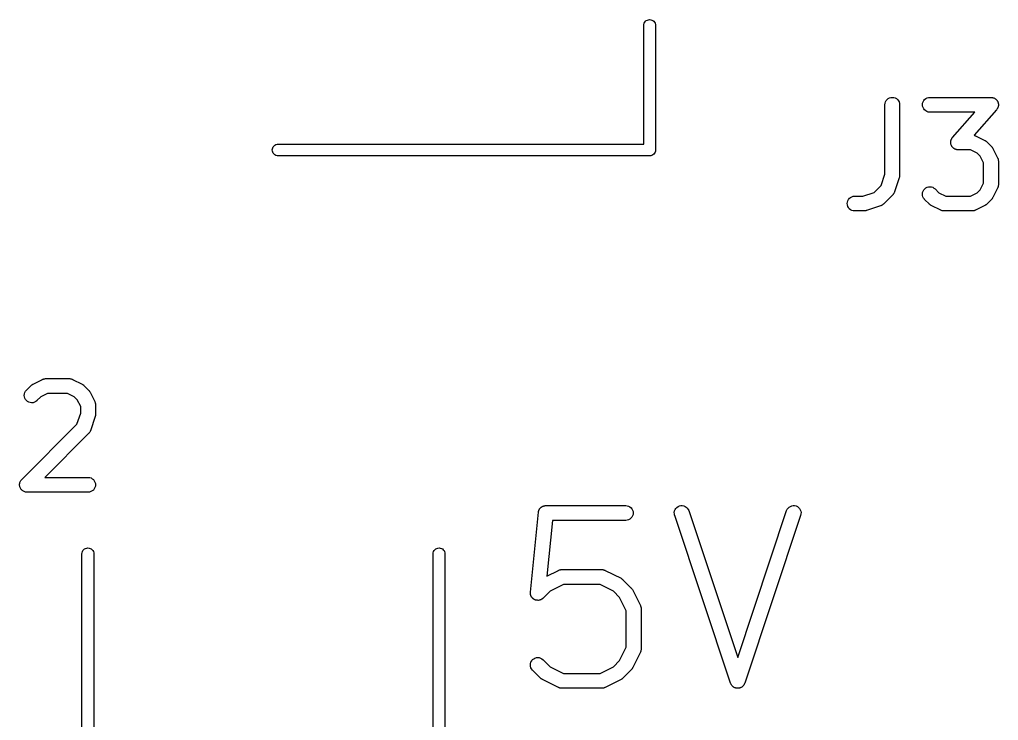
# Model space of a CAD drawing. Extents: x -1.2 to 49.3, y 2.3 to 45.6.
# Drawn here: x 14.93 to 24.84, y 31.31 to 38.41 of the extents above; entities that cross this region are included whole.
import ezdxf

# ---------------------------------------------------------------- set-up
doc = ezdxf.new("R2010")
doc.units = 0
doc.layers.add('BLACK', color=7, linetype='CONTINUOUS')

msp = doc.modelspace()

# ---------------------------------------------------------------- linework, layer by layer
at = {"layer": 'BLACK', "linetype": 'CONTINUOUS'}
for p, q in [((21.25, 38.3529), (21.2509, 38.3618)), ((21.2509, 38.3618), (21.2543, 38.3731)), ((21.2543, 38.3731), (21.2599, 38.3835)), ((21.2599, 38.3835), (21.2674, 38.3926)), ((21.2674, 38.3926), (21.2765, 38.4001)), ((21.2765, 38.4001), (21.2869, 38.4057)), ((21.2869, 38.4057), (21.2982, 38.4091)), ((21.2982, 38.4091), (21.31, 38.4103)), ((21.31, 38.4103), (21.3218, 38.4091)), ((21.3218, 38.4091), (21.3331, 38.4057)), ((21.3331, 38.4057), (21.3435, 38.4001)), ((21.3435, 38.4001), (21.3526, 38.3926)), ((21.3526, 38.3926), (21.3601, 38.3835)), ((21.3601, 38.3835), (21.3657, 38.3731)), ((21.3657, 38.3731), (21.3691, 38.3618)), ((21.3691, 38.3618), (21.37, 38.3529)), ((21.25, 37.15), (21.25, 38.3529)), ((21.37, 38.3529), (21.37, 37.0929)), ((23.6917, 37.5487), (23.6933, 37.5632)), ((23.6933, 37.5632), (23.6977, 37.5772)), ((23.6977, 37.5772), (23.7048, 37.59)), ((23.7048, 37.59), (23.7142, 37.6012)), ((23.7142, 37.6012), (23.7256, 37.6104)), ((23.7256, 37.6104), (23.7386, 37.6172)), ((23.7386, 37.6172), (23.7526, 37.6213)), ((23.7526, 37.6213), (23.7672, 37.6226)), ((23.7672, 37.6226), (23.7817, 37.6211)), ((23.7817, 37.6211), (23.7957, 37.6168)), ((23.7957, 37.6168), (23.8086, 37.6098)), ((23.8086, 37.6098), (23.8199, 37.6005)), ((23.8199, 37.6005), (23.8291, 37.5891)), ((23.8291, 37.5891), (23.836, 37.5762)), ((23.836, 37.5762), (23.8402, 37.5622)), ((24.0742, 37.5627), (24.0785, 37.5767)), ((24.0785, 37.5767), (24.0854, 37.5896)), ((24.0854, 37.5896), (24.0948, 37.6008)), ((24.0948, 37.6008), (24.1061, 37.6101)), ((24.1061, 37.6101), (24.119, 37.617)), ((24.119, 37.617), (24.1331, 37.6212)), ((24.1331, 37.6212), (24.1476, 37.6226)), ((24.1476, 37.6226), (24.7667, 37.6226)), ((24.7667, 37.6226), (24.7677, 37.6226)), ((24.7677, 37.6226), (24.7724, 37.6221)), ((24.7724, 37.6221), (24.7771, 37.6219)), ((24.7771, 37.6219), (24.7796, 37.6213)), ((24.7796, 37.6213), (24.7823, 37.621)), ((24.7823, 37.621), (24.7867, 37.6196)), ((24.7867, 37.6196), (24.7913, 37.6185)), ((24.7913, 37.6185), (24.7937, 37.6174)), ((24.7937, 37.6174), (24.7962, 37.6166)), ((24.7962, 37.6166), (24.8003, 37.6143)), ((24.8003, 37.6143), (24.8046, 37.6123)), ((24.8046, 37.6123), (24.8067, 37.6108)), ((24.8067, 37.6108), (24.809, 37.6095)), ((24.809, 37.6095), (24.8126, 37.6065)), ((24.8126, 37.6065), (24.8164, 37.6037)), ((24.8164, 37.6037), (24.8182, 37.6018)), ((24.8182, 37.6018), (24.8203, 37.6001)), ((24.8203, 37.6001), (24.8232, 37.5964)), ((24.8232, 37.5964), (24.8264, 37.593)), ((24.8264, 37.593), (24.8278, 37.5907)), ((24.8278, 37.5907), (24.8294, 37.5887)), ((24.8294, 37.5887), (24.8316, 37.5845)), ((24.8316, 37.5845), (24.8341, 37.5805)), ((24.8341, 37.5805), (24.835, 37.578)), ((24.835, 37.578), (24.8362, 37.5757)), ((24.8362, 37.5757), (24.8375, 37.5712)), ((24.8375, 37.5712), (24.8392, 37.5668)), ((24.8392, 37.5668), (24.8396, 37.5642)), ((24.8396, 37.5642), (24.8403, 37.5617)), ((23.6917, 37.5476), (23.6917, 37.5487)), ((23.6917, 36.8455), (23.6917, 37.5476)), ((23.8402, 37.5622), (23.8417, 37.5476)), ((23.8417, 37.5476), (23.8417, 36.8333)), ((24.0726, 37.5481), (24.0742, 37.5627)), ((24.0739, 37.5336), (24.0726, 37.5481)), ((24.0781, 37.5195), (24.0739, 37.5336)), ((24.0849, 37.5066), (24.0781, 37.5195)), ((24.094, 37.4951), (24.0849, 37.5066)), ((24.1052, 37.4857), (24.094, 37.4951)), ((24.1181, 37.4787), (24.1052, 37.4857)), ((24.132, 37.4743), (24.1181, 37.4787)), ((24.1466, 37.4726), (24.132, 37.4743)), ((24.1476, 37.4726), (24.1466, 37.4726)), ((24.6014, 37.4726), (24.1476, 37.4726)), ((24.3769, 37.2161), (24.6014, 37.4726)), ((24.8231, 37.4982), (24.5962, 37.2389)), ((24.8259, 37.5021), (24.8231, 37.4982)), ((24.8288, 37.5057), (24.8259, 37.5021)), ((24.8301, 37.508), (24.8288, 37.5057)), ((24.8316, 37.5101), (24.8301, 37.508)), ((24.8336, 37.5144), (24.8316, 37.5101)), ((24.8358, 37.5186), (24.8336, 37.5144)), ((24.8366, 37.5211), (24.8358, 37.5186)), ((24.8377, 37.5235), (24.8366, 37.5211)), ((24.8387, 37.5281), (24.8377, 37.5235)), ((24.8401, 37.5325), (24.8387, 37.5281)), ((24.8404, 37.5352), (24.8401, 37.5325)), ((24.8403, 37.5617), (24.8408, 37.557)), ((24.841, 37.5377), (24.8404, 37.5352)), ((24.8408, 37.557), (24.8415, 37.5523)), ((24.8412, 37.5424), (24.841, 37.5377)), ((24.8417, 37.5471), (24.8412, 37.5424)), ((24.8415, 37.5523), (24.8414, 37.5497)), ((24.8414, 37.5497), (24.8417, 37.5471)), ((24.3583, 37.1672), (24.3588, 37.1719)), ((24.3586, 37.1646), (24.3583, 37.1672)), ((24.3588, 37.1719), (24.359, 37.1766)), ((24.359, 37.1766), (24.3596, 37.1791)), ((24.3596, 37.1791), (24.3599, 37.1817)), ((24.3599, 37.1817), (24.3613, 37.1862)), ((24.3613, 37.1862), (24.3623, 37.1908)), ((24.3623, 37.1908), (24.3634, 37.1932)), ((24.3634, 37.1932), (24.3642, 37.1957)), ((24.3642, 37.1957), (24.3664, 37.1999)), ((24.3664, 37.1999), (24.3684, 37.2042)), ((24.3684, 37.2042), (24.3699, 37.2063)), ((24.3699, 37.2063), (24.3712, 37.2086)), ((24.3712, 37.2086), (24.3742, 37.2122)), ((24.3742, 37.2122), (24.3769, 37.2161)), ((24.5962, 37.2389), (24.6009, 37.2371)), ((24.6009, 37.2371), (24.6057, 37.2356)), ((24.6057, 37.2356), (24.6077, 37.2345)), ((24.6077, 37.2345), (24.6097, 37.2337)), ((24.6097, 37.2337), (24.705, 37.1861)), ((24.705, 37.1861), (24.7059, 37.1857)), ((24.7059, 37.1857), (24.7094, 37.1834)), ((24.7094, 37.1834), (24.7131, 37.1814)), ((24.7131, 37.1814), (24.7156, 37.1794)), ((24.7156, 37.1794), (24.7182, 37.1777)), ((24.7182, 37.1777), (24.7212, 37.1748)), ((24.7212, 37.1748), (24.7245, 37.1721)), ((24.7245, 37.1721), (24.7721, 37.1245)), ((17.4897, 37.09), (17.4909, 37.1018)), ((17.4909, 37.0782), (17.4897, 37.09)), ((17.4909, 37.1018), (17.4943, 37.1131)), ((17.4943, 37.0669), (17.4909, 37.0782)), ((17.4943, 37.1131), (17.4999, 37.1235)), ((17.4999, 37.1235), (17.5074, 37.1326)), ((17.5074, 37.1326), (17.5165, 37.1401)), ((17.5165, 37.1401), (17.5269, 37.1457)), ((17.5269, 37.1457), (17.5382, 37.1491)), ((17.5382, 37.1491), (17.5471, 37.15)), ((17.5471, 37.15), (21.25, 37.15)), ((21.3691, 37.0782), (21.3657, 37.0669)), ((21.3703, 37.09), (21.3691, 37.0782)), ((21.37, 37.0929), (21.3703, 37.09)), ((24.3585, 37.1619), (24.3586, 37.1646)), ((24.3592, 37.1573), (24.3585, 37.1619)), ((24.3597, 37.1526), (24.3592, 37.1573)), ((24.3604, 37.1501), (24.3597, 37.1526)), ((24.3608, 37.1475), (24.3604, 37.1501)), ((24.3625, 37.1431), (24.3608, 37.1475)), ((24.3638, 37.1386), (24.3625, 37.1431)), ((24.365, 37.1362), (24.3638, 37.1386)), ((24.3659, 37.1338), (24.365, 37.1362)), ((24.3684, 37.1298), (24.3659, 37.1338)), ((24.3706, 37.1256), (24.3684, 37.1298)), ((24.3722, 37.1236), (24.3706, 37.1256)), ((24.3736, 37.1213), (24.3722, 37.1236)), ((24.3768, 37.1179), (24.3736, 37.1213)), ((24.3797, 37.1142), (24.3768, 37.1179)), ((24.3818, 37.1125), (24.3797, 37.1142)), ((24.3836, 37.1106), (24.3818, 37.1125)), ((24.3874, 37.1078), (24.3836, 37.1106)), ((24.391, 37.1048), (24.3874, 37.1078)), ((24.3933, 37.1035), (24.391, 37.1048)), ((24.3954, 37.102), (24.3933, 37.1035)), ((24.3997, 37.1), (24.3954, 37.102)), ((24.4038, 37.0977), (24.3997, 37.1)), ((24.4063, 37.0969), (24.4038, 37.0977)), ((24.4087, 37.0958), (24.4063, 37.0969)), ((24.4133, 37.0947), (24.4087, 37.0958)), ((24.4177, 37.0933), (24.4133, 37.0947)), ((24.4204, 37.093), (24.4177, 37.0933)), ((24.4229, 37.0924), (24.4204, 37.093)), ((24.4276, 37.0922), (24.4229, 37.0924)), ((24.4323, 37.0917), (24.4276, 37.0922)), ((24.4333, 37.0917), (24.4323, 37.0917)), ((24.5585, 37.0917), (24.4333, 37.0917)), ((24.627, 37.0574), (24.5585, 37.0917)), ((24.7721, 37.1245), (24.7728, 37.1237)), ((24.7728, 37.1237), (24.7754, 37.1204)), ((24.7754, 37.1204), (24.7783, 37.1174)), ((24.7783, 37.1174), (24.78, 37.1147)), ((24.78, 37.1147), (24.7819, 37.1123)), ((24.7819, 37.1123), (24.7839, 37.1085)), ((24.7839, 37.1085), (24.7861, 37.105)), ((24.7861, 37.105), (24.8337, 37.0097)), ((17.4999, 37.0565), (17.4943, 37.0669)), ((17.5074, 37.0474), (17.4999, 37.0565)), ((17.5165, 37.0399), (17.5074, 37.0474)), ((17.5269, 37.0343), (17.5165, 37.0399)), ((17.5382, 37.0309), (17.5269, 37.0343)), ((17.5471, 37.03), (17.5382, 37.0309)), ((21.3071, 37.03), (17.5471, 37.03)), ((21.31, 37.0297), (21.3071, 37.03)), ((21.3129, 37.03), (21.31, 37.0297)), ((21.3218, 37.0309), (21.3129, 37.03)), ((21.3129, 37.03), (21.3129, 37.03)), ((21.3331, 37.0343), (21.3218, 37.0309)), ((21.3435, 37.0399), (21.3331, 37.0343)), ((21.3526, 37.0474), (21.3435, 37.0399)), ((21.3601, 37.0565), (21.3526, 37.0474)), ((21.3657, 37.0669), (21.3601, 37.0565)), ((24.6574, 37.027), (24.627, 37.0574)), ((24.6917, 36.9585), (24.6574, 37.027)), ((24.8337, 37.0097), (24.8342, 37.0088)), ((24.8342, 37.0088), (24.835, 37.0067)), ((24.835, 37.0067), (24.836, 37.0048)), ((24.836, 37.0048), (24.8375, 36.9999)), ((24.8375, 36.9999), (24.8393, 36.9951)), ((24.8393, 36.9951), (24.8396, 36.9929)), ((24.8396, 36.9929), (24.8402, 36.9908)), ((24.8402, 36.9908), (24.8407, 36.9857)), ((24.8407, 36.9857), (24.8415, 36.9806)), ((24.8415, 36.9806), (24.8415, 36.9784)), ((24.8415, 36.9784), (24.8417, 36.9762)), ((24.8417, 36.9762), (24.8417, 36.7381)), ((24.6917, 36.7558), (24.6917, 36.9585)), ((23.6535, 36.731), (23.6917, 36.8455)), ((23.8378, 36.8096), (23.7902, 36.6668)), ((23.8388, 36.8137), (23.8378, 36.8096)), ((23.84, 36.8177), (23.8388, 36.8137)), ((23.8404, 36.8208), (23.84, 36.8177)), ((23.8411, 36.8239), (23.8404, 36.8208)), ((23.8412, 36.8281), (23.8411, 36.8239)), ((23.8417, 36.8323), (23.8412, 36.8281)), ((23.8417, 36.8333), (23.8417, 36.8323)), ((23.5833, 36.6608), (23.6535, 36.731)), ((24.0742, 36.6582), (24.0786, 36.6722)), ((24.0786, 36.6722), (24.0856, 36.685)), ((24.0856, 36.685), (24.095, 36.6963)), ((24.095, 36.6963), (24.1063, 36.7055)), ((24.1063, 36.7055), (24.1193, 36.7123)), ((24.1193, 36.7123), (24.1333, 36.7165)), ((24.1333, 36.7165), (24.1479, 36.7179)), ((24.1479, 36.7179), (24.1624, 36.7164)), ((24.1624, 36.7164), (24.1764, 36.7121)), ((24.1764, 36.7121), (24.1893, 36.7052)), ((24.1893, 36.7052), (24.2007, 36.6959)), ((24.2007, 36.6959), (24.2397, 36.6569)), ((24.627, 36.6569), (24.6574, 36.6873)), ((24.6574, 36.6873), (24.6917, 36.7558)), ((24.8337, 36.7046), (24.7861, 36.6093)), ((24.8345, 36.7066), (24.8337, 36.7046)), ((24.8356, 36.7085), (24.8345, 36.7066)), ((24.8371, 36.7134), (24.8356, 36.7085)), ((24.839, 36.7182), (24.8371, 36.7134)), ((24.8394, 36.7204), (24.839, 36.7182)), ((24.84, 36.7225), (24.8394, 36.7204)), ((24.8406, 36.7276), (24.84, 36.7225)), ((24.8415, 36.7326), (24.8406, 36.7276)), ((24.8417, 36.737), (24.8414, 36.7349)), ((24.8414, 36.7349), (24.8415, 36.7326)), ((24.8417, 36.7381), (24.8417, 36.737)), ((23.3122, 36.5627), (23.3166, 36.5767)), ((23.3166, 36.5767), (23.3235, 36.5896)), ((23.3235, 36.5896), (23.3329, 36.6008)), ((23.3329, 36.6008), (23.3442, 36.6101)), ((23.3442, 36.6101), (23.3571, 36.617)), ((23.3571, 36.617), (23.3711, 36.6212)), ((23.3711, 36.6212), (23.3857, 36.6226)), ((23.3857, 36.6226), (23.4688, 36.6226)), ((23.4688, 36.6226), (23.5833, 36.6608)), ((23.7721, 36.6374), (23.6768, 36.5422)), ((23.7735, 36.6391), (23.7721, 36.6374)), ((23.7751, 36.6406), (23.7735, 36.6391)), ((23.7781, 36.6448), (23.7751, 36.6406)), ((23.7814, 36.6488), (23.7781, 36.6448)), ((23.7824, 36.6507), (23.7814, 36.6488)), ((23.7837, 36.6525), (23.7824, 36.6507)), ((23.7859, 36.6571), (23.7837, 36.6525)), ((23.7883, 36.6617), (23.7859, 36.6571)), ((23.7889, 36.6638), (23.7883, 36.6617)), ((23.7899, 36.6658), (23.7889, 36.6638)), ((23.7902, 36.6668), (23.7899, 36.6658)), ((24.0726, 36.6436), (24.0742, 36.6582)), ((24.0739, 36.6291), (24.0726, 36.6436)), ((24.078, 36.615), (24.0739, 36.6291)), ((24.0847, 36.602), (24.078, 36.615)), ((24.0939, 36.5906), (24.0847, 36.602)), ((24.0946, 36.5898), (24.0939, 36.5906)), ((24.1422, 36.5422), (24.0946, 36.5898)), ((24.2397, 36.6569), (24.3082, 36.6226)), ((24.3082, 36.6226), (24.5585, 36.6226)), ((24.5585, 36.6226), (24.627, 36.6569)), ((24.7721, 36.5898), (24.7245, 36.5422)), ((24.7748, 36.5931), (24.7721, 36.5898)), ((24.7777, 36.5961), (24.7748, 36.5931)), ((24.7794, 36.5987), (24.7777, 36.5961)), ((24.7814, 36.6011), (24.7794, 36.5987)), ((24.7834, 36.6048), (24.7814, 36.6011)), ((24.7857, 36.6084), (24.7834, 36.6048)), ((24.7861, 36.6093), (24.7857, 36.6084)), ((23.3107, 36.5481), (23.3122, 36.5627)), ((23.312, 36.5336), (23.3107, 36.5481)), ((23.3162, 36.5195), (23.312, 36.5336)), ((23.323, 36.5066), (23.3162, 36.5195)), ((23.3321, 36.4951), (23.323, 36.5066)), ((23.3433, 36.4857), (23.3321, 36.4951)), ((23.3562, 36.4787), (23.3433, 36.4857)), ((23.3701, 36.4743), (23.3562, 36.4787)), ((23.3847, 36.4726), (23.3701, 36.4743)), ((23.4851, 36.473), (23.481, 36.4726)), ((23.4894, 36.4731), (23.4851, 36.473)), ((23.4924, 36.4737), (23.4894, 36.4731)), ((23.4955, 36.474), (23.4924, 36.4737)), ((23.4996, 36.4753), (23.4955, 36.474)), ((23.5037, 36.4761), (23.4996, 36.4753)), ((23.5047, 36.4765), (23.5037, 36.4761)), ((23.6475, 36.5241), (23.5047, 36.4765)), ((23.6495, 36.525), (23.6475, 36.5241)), ((23.6517, 36.5256), (23.6495, 36.525)), ((23.6562, 36.528), (23.6517, 36.5256)), ((23.6609, 36.53), (23.6562, 36.528)), ((23.6627, 36.5313), (23.6609, 36.53)), ((23.6647, 36.5323), (23.6627, 36.5313)), ((23.6687, 36.5355), (23.6647, 36.5323)), ((23.6728, 36.5385), (23.6687, 36.5355)), ((23.6744, 36.5401), (23.6728, 36.5385)), ((23.6761, 36.5415), (23.6744, 36.5401)), ((23.6768, 36.5422), (23.6761, 36.5415)), ((24.1455, 36.5395), (24.1422, 36.5422)), ((24.1485, 36.5366), (24.1455, 36.5395)), ((24.1511, 36.5349), (24.1485, 36.5366)), ((24.1535, 36.5329), (24.1511, 36.5349)), ((24.1572, 36.5309), (24.1535, 36.5329)), ((24.1608, 36.5286), (24.1572, 36.5309)), ((24.1617, 36.5282), (24.1608, 36.5286)), ((24.2569, 36.4805), (24.1617, 36.5282)), ((24.259, 36.4797), (24.2569, 36.4805)), ((24.2609, 36.4787), (24.259, 36.4797)), ((24.2658, 36.4771), (24.2609, 36.4787)), ((24.2706, 36.4753), (24.2658, 36.4771)), ((24.2728, 36.4749), (24.2706, 36.4753)), ((24.2749, 36.4743), (24.2728, 36.4749)), ((24.28, 36.4737), (24.2749, 36.4743)), ((24.285, 36.4728), (24.28, 36.4737)), ((24.2872, 36.4729), (24.285, 36.4728)), ((24.2894, 36.4726), (24.2872, 36.4729)), ((24.5856, 36.4735), (24.5806, 36.4727)), ((24.5908, 36.474), (24.5856, 36.4735)), ((24.5929, 36.4747), (24.5908, 36.474)), ((24.5951, 36.475), (24.5929, 36.4747)), ((24.5999, 36.4768), (24.5951, 36.475)), ((24.6048, 36.4783), (24.5999, 36.4768)), ((24.6067, 36.4793), (24.6048, 36.4783)), ((24.6088, 36.4801), (24.6067, 36.4793)), ((24.6097, 36.4805), (24.6088, 36.4801)), ((24.705, 36.5282), (24.6097, 36.4805)), ((24.7085, 36.5304), (24.705, 36.5282)), ((24.7123, 36.5323), (24.7085, 36.5304)), ((24.7147, 36.5343), (24.7123, 36.5323)), ((24.7174, 36.5359), (24.7147, 36.5343)), ((24.7204, 36.5388), (24.7174, 36.5359)), ((24.7237, 36.5415), (24.7204, 36.5388)), ((24.7245, 36.5422), (24.7237, 36.5415)), ((23.3857, 36.4726), (23.3847, 36.4726)), ((23.481, 36.4726), (23.3857, 36.4726)), ((24.2905, 36.4726), (24.2894, 36.4726)), ((24.5762, 36.4726), (24.2905, 36.4726)), ((24.5784, 36.4728), (24.5762, 36.4726)), ((24.5806, 36.4727), (24.5784, 36.4728)), ((15.0002, 34.6584), (15.0478, 34.706)), ((15.0478, 34.706), (15.0486, 34.7068)), ((15.0486, 34.7068), (15.0519, 34.7094)), ((15.0519, 34.7094), (15.0549, 34.7123)), ((15.0549, 34.7123), (15.0576, 34.714)), ((15.0576, 34.714), (15.06, 34.7159)), ((15.06, 34.7159), (15.0637, 34.7178)), ((15.0637, 34.7178), (15.0673, 34.7201)), ((15.0673, 34.7201), (15.1626, 34.7677)), ((15.1626, 34.7677), (15.1635, 34.7682)), ((15.1635, 34.7682), (15.1656, 34.7689)), ((15.1656, 34.7689), (15.1675, 34.77)), ((15.1675, 34.77), (15.1724, 34.7714)), ((15.1724, 34.7714), (15.1772, 34.7732)), ((15.1772, 34.7732), (15.1794, 34.7736)), ((15.1794, 34.7736), (15.1815, 34.7742)), ((15.1815, 34.7742), (15.1866, 34.7747)), ((15.1866, 34.7747), (15.1917, 34.7755)), ((15.1917, 34.7755), (15.1939, 34.7754)), ((15.1939, 34.7754), (15.1961, 34.7756)), ((15.1961, 34.7756), (15.4342, 34.7756)), ((15.4342, 34.7756), (15.4352, 34.7756)), ((15.4352, 34.7756), (15.4374, 34.7754)), ((15.4374, 34.7754), (15.4396, 34.7754)), ((15.4396, 34.7754), (15.4447, 34.7746)), ((15.4447, 34.7746), (15.4498, 34.774)), ((15.4498, 34.774), (15.4519, 34.7733)), ((15.4519, 34.7733), (15.4541, 34.7729)), ((15.4541, 34.7729), (15.4589, 34.7711)), ((15.4589, 34.7711), (15.4637, 34.7696)), ((15.4637, 34.7696), (15.4657, 34.7685)), ((15.4657, 34.7685), (15.4677, 34.7677)), ((15.4677, 34.7677), (15.563, 34.7201)), ((15.563, 34.7201), (15.5639, 34.7196)), ((15.5639, 34.7196), (15.5674, 34.7173)), ((15.5674, 34.7173), (15.5711, 34.7153)), ((15.5711, 34.7153), (15.5736, 34.7133)), ((15.5736, 34.7133), (15.5762, 34.7116)), ((15.5762, 34.7116), (15.5792, 34.7087)), ((15.5792, 34.7087), (15.5825, 34.706)), ((15.5825, 34.706), (15.6301, 34.6584)), ((14.9782, 34.6056), (14.9797, 34.6202)), ((14.9796, 34.5911), (14.9782, 34.6056)), ((14.9838, 34.577), (14.9796, 34.5911)), ((14.9797, 34.6202), (14.984, 34.6342)), ((14.984, 34.6342), (14.9909, 34.6471)), ((14.9909, 34.6471), (15.0002, 34.6584)), ((15.1453, 34.5914), (15.1063, 34.5523)), ((15.2138, 34.6256), (15.1453, 34.5914)), ((15.4165, 34.6256), (15.2138, 34.6256)), ((15.485, 34.5914), (15.4165, 34.6256)), ((15.5154, 34.561), (15.485, 34.5914)), ((15.6301, 34.6584), (15.6308, 34.6577)), ((15.6308, 34.6577), (15.6334, 34.6544)), ((15.6334, 34.6544), (15.6363, 34.6513)), ((15.6363, 34.6513), (15.638, 34.6487)), ((15.638, 34.6487), (15.6399, 34.6462)), ((15.6399, 34.6462), (15.6419, 34.6425)), ((15.6419, 34.6425), (15.6441, 34.6389)), ((15.6441, 34.6389), (15.6917, 34.5437)), ((14.9906, 34.5641), (14.9838, 34.577)), ((14.9998, 34.5527), (14.9906, 34.5641)), ((15.0111, 34.5433), (14.9998, 34.5527)), ((15.0239, 34.5363), (15.0111, 34.5433)), ((15.0379, 34.532), (15.0239, 34.5363)), ((15.0525, 34.5304), (15.0379, 34.532)), ((15.067, 34.5317), (15.0525, 34.5304)), ((15.0811, 34.5357), (15.067, 34.5317)), ((15.0941, 34.5425), (15.0811, 34.5357)), ((15.1055, 34.5516), (15.0941, 34.5425)), ((15.1063, 34.5523), (15.1055, 34.5516)), ((15.5497, 34.4924), (15.5154, 34.561)), ((15.5497, 34.4271), (15.5497, 34.4924)), ((15.6917, 34.5437), (15.6922, 34.5427)), ((15.6922, 34.5427), (15.693, 34.5407)), ((15.693, 34.5407), (15.694, 34.5387)), ((15.694, 34.5387), (15.6955, 34.5338)), ((15.6955, 34.5338), (15.6973, 34.529)), ((15.6973, 34.529), (15.6976, 34.5268)), ((15.6976, 34.5268), (15.6982, 34.5247)), ((15.6982, 34.5247), (15.6987, 34.5196)), ((15.6987, 34.5196), (15.6995, 34.5145)), ((15.6995, 34.5145), (15.6995, 34.5123)), ((15.6995, 34.5123), (15.6997, 34.5101)), ((15.6997, 34.5101), (15.6997, 34.4149)), ((15.5115, 34.3126), (15.5497, 34.4271)), ((15.6968, 34.3953), (15.6958, 34.3912)), ((15.698, 34.3993), (15.6968, 34.3953)), ((15.6984, 34.4024), (15.698, 34.3993)), ((15.6991, 34.4055), (15.6984, 34.4024)), ((15.6992, 34.4097), (15.6991, 34.4055)), ((15.6997, 34.4139), (15.6992, 34.4097)), ((15.6997, 34.4149), (15.6997, 34.4139)), ((14.9526, 33.7537), (15.5115, 34.3126)), ((15.6958, 34.3912), (15.6482, 34.2483)), ((15.6301, 34.219), (15.1867, 33.7756)), ((15.6315, 34.2207), (15.6301, 34.219)), ((15.6331, 34.2222), (15.6315, 34.2207)), ((15.6361, 34.2264), (15.6331, 34.2222)), ((15.6394, 34.2303), (15.6361, 34.2264)), ((15.6404, 34.2323), (15.6394, 34.2303)), ((15.6417, 34.2341), (15.6404, 34.2323)), ((15.6439, 34.2387), (15.6417, 34.2341)), ((15.6463, 34.2432), (15.6439, 34.2387)), ((15.6469, 34.2453), (15.6463, 34.2432)), ((15.6479, 34.2473), (15.6469, 34.2453)), ((15.6482, 34.2483), (15.6479, 34.2473)), ((14.9306, 33.7011), (14.9314, 33.7082)), ((14.9306, 33.701), (14.9306, 33.7011)), ((14.9306, 33.7009), (14.9306, 33.701)), ((14.9313, 33.6937), (14.9306, 33.7009)), ((14.9314, 33.7082), (14.9321, 33.7154)), ((14.9321, 33.7156), (14.9322, 33.7157)), ((14.9321, 33.7154), (14.9321, 33.7156)), ((14.9322, 33.7157), (14.9343, 33.7227)), ((14.9343, 33.7227), (14.9364, 33.7294)), ((14.9364, 33.7296), (14.9365, 33.7297)), ((14.9364, 33.7294), (14.9364, 33.7296)), ((14.9365, 33.7297), (14.94, 33.7362)), ((14.94, 33.7362), (14.9433, 33.7423)), ((14.9433, 33.7423), (14.9434, 33.7424)), ((14.9434, 33.7426), (14.948, 33.7481)), ((14.9434, 33.7424), (14.9434, 33.7426)), ((14.948, 33.7481), (14.9526, 33.7537)), ((15.1867, 33.7756), (15.6247, 33.7756)), ((15.6247, 33.7756), (15.6257, 33.7756)), ((15.6257, 33.7756), (15.6403, 33.774)), ((15.6403, 33.774), (15.6542, 33.7696)), ((15.6542, 33.7696), (15.667, 33.7625)), ((15.667, 33.7625), (15.6783, 33.7531)), ((15.6783, 33.7531), (15.6874, 33.7417)), ((15.6874, 33.7417), (15.6942, 33.7287)), ((15.6942, 33.7287), (15.6983, 33.7147)), ((15.6997, 33.7001), (15.6981, 33.6855)), ((15.6983, 33.7147), (15.6997, 33.7001)), ((14.9319, 33.6866), (14.9313, 33.6937)), ((14.932, 33.6864), (14.9319, 33.6866)), ((14.932, 33.6863), (14.932, 33.6864)), ((14.9341, 33.6794), (14.932, 33.6863)), ((14.9361, 33.6725), (14.9341, 33.6794)), ((14.9361, 33.6724), (14.9361, 33.6725)), ((14.9362, 33.6723), (14.9361, 33.6724)), ((14.9396, 33.6657), (14.9362, 33.6723)), ((14.9429, 33.6596), (14.9396, 33.6657)), ((14.9429, 33.6595), (14.9429, 33.6596)), ((14.943, 33.6593), (14.9429, 33.6595)), ((14.9475, 33.6537), (14.943, 33.6593)), ((14.952, 33.6481), (14.9475, 33.6537)), ((14.9521, 33.6481), (14.952, 33.6481)), ((14.9522, 33.648), (14.9521, 33.6481)), ((14.9577, 33.6434), (14.9522, 33.648)), ((14.9632, 33.6387), (14.9577, 33.6434)), ((14.9634, 33.6387), (14.9632, 33.6387)), ((14.9635, 33.6386), (14.9634, 33.6387)), ((14.9698, 33.6351), (14.9635, 33.6386)), ((14.9761, 33.6317), (14.9698, 33.6351)), ((14.9762, 33.6316), (14.9761, 33.6317)), ((14.9763, 33.6316), (14.9762, 33.6316)), ((14.9832, 33.6294), (14.9763, 33.6316)), ((14.99, 33.6273), (14.9832, 33.6294)), ((14.9902, 33.6272), (14.99, 33.6273)), ((14.9903, 33.6272), (14.9902, 33.6272)), ((14.9974, 33.6264), (14.9903, 33.6272)), ((15.0046, 33.6256), (14.9974, 33.6264)), ((15.0048, 33.6256), (15.0046, 33.6256)), ((15.0056, 33.6256), (15.0048, 33.6256)), ((15.0048, 33.6256), (15.0048, 33.6256)), ((15.0048, 33.6256), (15.0048, 33.6256)), ((15.6247, 33.6256), (15.0056, 33.6256)), ((15.6392, 33.627), (15.6247, 33.6256)), ((15.6532, 33.6313), (15.6392, 33.627)), ((15.6662, 33.6382), (15.6532, 33.6313)), ((15.6775, 33.6474), (15.6662, 33.6382)), ((15.6868, 33.6587), (15.6775, 33.6474)), ((15.6938, 33.6716), (15.6868, 33.6587)), ((15.6981, 33.6855), (15.6938, 33.6716)), ((20.1031, 32.6129), (20.184, 33.4224)), ((20.184, 33.4224), (20.1841, 33.4235)), ((20.1841, 33.4235), (20.1849, 33.4267)), ((20.1849, 33.4267), (20.1852, 33.43)), ((20.1852, 33.43), (20.1864, 33.4339)), ((20.1864, 33.4339), (20.1872, 33.4378)), ((20.1872, 33.4378), (20.1885, 33.4408)), ((20.1885, 33.4408), (20.1895, 33.444)), ((20.1895, 33.444), (20.1914, 33.4475)), ((20.1914, 33.4475), (20.193, 33.4512)), ((20.193, 33.4512), (20.1949, 33.454)), ((20.1949, 33.454), (20.1965, 33.4569)), ((20.1965, 33.4569), (20.199, 33.46)), ((20.199, 33.46), (20.2013, 33.4633)), ((20.2013, 33.4633), (20.2037, 33.4656)), ((20.2037, 33.4656), (20.2058, 33.4682)), ((20.2058, 33.4682), (20.2089, 33.4707)), ((20.2089, 33.4707), (20.2118, 33.4735)), ((20.2118, 33.4735), (20.2146, 33.4753)), ((20.2146, 33.4753), (20.2172, 33.4774)), ((20.2172, 33.4774), (20.2207, 33.4793)), ((20.2207, 33.4793), (20.224, 33.4815)), ((20.224, 33.4815), (20.2271, 33.4827)), ((20.2271, 33.4827), (20.2301, 33.4843)), ((20.2301, 33.4843), (20.2339, 33.4855)), ((20.2339, 33.4855), (20.2376, 33.4869)), ((20.2376, 33.4869), (20.2409, 33.4876)), ((20.2409, 33.4876), (20.2441, 33.4885)), ((20.2441, 33.4885), (20.2481, 33.4889)), ((20.2481, 33.4889), (20.252, 33.4897)), ((20.252, 33.4897), (20.2554, 33.4896)), ((20.2554, 33.4896), (20.2587, 33.49)), ((20.2587, 33.49), (21.0682, 33.49)), ((21.0682, 33.49), (21.0692, 33.4899)), ((21.0692, 33.4899), (21.0838, 33.4883)), ((21.0838, 33.4883), (21.0977, 33.4839)), ((21.0977, 33.4839), (21.1106, 33.4768)), ((21.1106, 33.4768), (21.1218, 33.4674)), ((21.1218, 33.4674), (21.1309, 33.456)), ((21.1309, 33.456), (21.1377, 33.443)), ((21.1377, 33.443), (21.1419, 33.429)), ((21.1432, 33.4144), (21.1417, 33.3999)), ((21.1419, 33.429), (21.1432, 33.4144)), ((21.5601, 33.4212), (21.5627, 33.4356)), ((21.5603, 33.4065), (21.5601, 33.4212)), ((21.5634, 33.3922), (21.5603, 33.4065)), ((21.5627, 33.4356), (21.5681, 33.4492)), ((21.5681, 33.4492), (21.5761, 33.4615)), ((21.5761, 33.4615), (21.5862, 33.472)), ((21.5862, 33.472), (21.5982, 33.4804)), ((21.5982, 33.4804), (21.6116, 33.4863)), ((21.6116, 33.4863), (21.6259, 33.4894)), ((21.6259, 33.4894), (21.6406, 33.4897)), ((21.6406, 33.4897), (21.655, 33.4872)), ((21.655, 33.4872), (21.6686, 33.4819)), ((21.6686, 33.4819), (21.681, 33.4741)), ((21.681, 33.4741), (21.6916, 33.464)), ((21.6916, 33.464), (21.7, 33.452)), ((21.7, 33.452), (21.706, 33.4387)), ((21.706, 33.4387), (22.2015, 31.9521)), ((22.2015, 31.9521), (22.697, 33.4387)), ((22.697, 33.4387), (22.6974, 33.4397)), ((22.6974, 33.4397), (22.7035, 33.4529)), ((22.7035, 33.4529), (22.7121, 33.4648)), ((22.7121, 33.4648), (22.7229, 33.4747)), ((22.7229, 33.4747), (22.7354, 33.4824)), ((22.7354, 33.4824), (22.7491, 33.4875)), ((22.7491, 33.4875), (22.7635, 33.4898)), ((22.7635, 33.4898), (22.7782, 33.4893)), ((22.7782, 33.4893), (22.7924, 33.4859)), ((22.7924, 33.4859), (22.8057, 33.4799)), ((22.8057, 33.4799), (22.8176, 33.4714)), ((22.8176, 33.4714), (22.8276, 33.4607)), ((22.8276, 33.4607), (22.8354, 33.4483)), ((22.8354, 33.4483), (22.8406, 33.4346)), ((22.8426, 33.4055), (22.8393, 33.3912)), ((22.8406, 33.4346), (22.843, 33.4201)), ((22.843, 33.4201), (22.8426, 33.4055)), ((20.3265, 33.34), (20.2701, 32.776)), ((21.0682, 33.34), (20.3265, 33.34)), ((21.0828, 33.3414), (21.0682, 33.34)), ((21.0968, 33.3456), (21.0828, 33.3414)), ((21.1097, 33.3525), (21.0968, 33.3456)), ((21.121, 33.3617), (21.1097, 33.3525)), ((21.1304, 33.373), (21.121, 33.3617)), ((21.1373, 33.3859), (21.1304, 33.373)), ((21.1417, 33.3999), (21.1373, 33.3859)), ((21.5637, 33.3912), (21.5634, 33.3922)), ((22.1304, 31.6912), (21.5637, 33.3912)), ((22.8393, 33.3912), (22.2727, 31.6912)), ((15.562, 33.0039), (15.5629, 33.0128)), ((15.5629, 33.0128), (15.5663, 33.0241)), ((15.5663, 33.0241), (15.5719, 33.0345)), ((15.5719, 33.0345), (15.5794, 33.0436)), ((15.5794, 33.0436), (15.5885, 33.0511)), ((15.5885, 33.0511), (15.5989, 33.0567)), ((15.5989, 33.0567), (15.6102, 33.0601)), ((15.6102, 33.0601), (15.622, 33.0613)), ((15.622, 33.0613), (15.6338, 33.0601)), ((15.6338, 33.0601), (15.6451, 33.0567)), ((15.6451, 33.0567), (15.6555, 33.0511)), ((15.6555, 33.0511), (15.6646, 33.0436)), ((15.6646, 33.0436), (15.6721, 33.0345)), ((15.6721, 33.0345), (15.6777, 33.0241)), ((15.6777, 33.0241), (15.6811, 33.0128)), ((15.6811, 33.0128), (15.682, 33.0039)), ((19.118, 33.0039), (19.1189, 33.0128)), ((19.1189, 33.0128), (19.1223, 33.0241)), ((19.1223, 33.0241), (19.1279, 33.0345)), ((19.1279, 33.0345), (19.1354, 33.0436)), ((19.1354, 33.0436), (19.1445, 33.0511)), ((19.1445, 33.0511), (19.1549, 33.0567)), ((19.1549, 33.0567), (19.1662, 33.0601)), ((19.1662, 33.0601), (19.178, 33.0613)), ((19.178, 33.0613), (19.1898, 33.0601)), ((19.1898, 33.0601), (19.2011, 33.0567)), ((19.2011, 33.0567), (19.2115, 33.0511)), ((19.2115, 33.0511), (19.2206, 33.0436)), ((19.2206, 33.0436), (19.2281, 33.0345)), ((19.2281, 33.0345), (19.2337, 33.0241)), ((19.2337, 33.0241), (19.2371, 33.0128)), ((19.2371, 33.0128), (19.238, 33.0039)), ((15.562, 17.3771), (15.562, 33.0039)), ((15.682, 33.0039), (15.682, 17.3803)), ((19.118, 17.3829), (19.118, 33.0039)), ((19.238, 33.0039), (19.238, 17.3771)), ((20.2701, 32.776), (20.387, 32.8344)), ((20.387, 32.8344), (20.388, 32.8349)), ((20.388, 32.8349), (20.39, 32.8356)), ((20.39, 32.8356), (20.392, 32.8367)), ((20.392, 32.8367), (20.3969, 32.8382)), ((20.3969, 32.8382), (20.4017, 32.8399)), ((20.4017, 32.8399), (20.4039, 32.8403)), ((20.4039, 32.8403), (20.406, 32.8409)), ((20.406, 32.8409), (20.4111, 32.8414)), ((20.4111, 32.8414), (20.4162, 32.8422)), ((20.4162, 32.8422), (20.4184, 32.8421)), ((20.4184, 32.8421), (20.4206, 32.8423)), ((20.4206, 32.8423), (20.8253, 32.8423)), ((20.8253, 32.8423), (20.8264, 32.8423)), ((20.8264, 32.8423), (20.8286, 32.8421)), ((20.8286, 32.8421), (20.8308, 32.8421)), ((20.8308, 32.8421), (20.8358, 32.8413)), ((20.8358, 32.8413), (20.8409, 32.8407)), ((20.8409, 32.8407), (20.843, 32.84)), ((20.843, 32.84), (20.8452, 32.8397)), ((20.8452, 32.8397), (20.85, 32.8378)), ((20.85, 32.8378), (20.8549, 32.8363)), ((20.8549, 32.8363), (20.8568, 32.8352)), ((20.8568, 32.8352), (20.8589, 32.8344)), ((20.8589, 32.8344), (21.0208, 32.7535)), ((21.0208, 32.7535), (21.0217, 32.753)), ((21.0217, 32.753), (21.0252, 32.7507)), ((21.0252, 32.7507), (21.029, 32.7487)), ((21.029, 32.7487), (21.0314, 32.7467)), ((21.0314, 32.7467), (21.034, 32.745)), ((21.034, 32.745), (21.037, 32.7421)), ((21.037, 32.7421), (21.0403, 32.7394)), ((21.0403, 32.7394), (21.1212, 32.6585)), ((20.1027, 32.6057), (20.1031, 32.6093)), ((20.1031, 32.6093), (20.1031, 32.6129)), ((20.3031, 32.6247), (20.2307, 32.5524)), ((20.4383, 32.6923), (20.3031, 32.6247)), ((20.8076, 32.6923), (20.4383, 32.6923)), ((20.9428, 32.6247), (20.8076, 32.6923)), ((21.0066, 32.561), (20.9428, 32.6247)), ((21.1212, 32.6585), (21.122, 32.6577)), ((21.122, 32.6577), (21.1246, 32.6544)), ((21.1246, 32.6544), (21.1275, 32.6514)), ((21.1275, 32.6514), (21.1291, 32.6487)), ((21.1291, 32.6487), (21.1311, 32.6463)), ((21.1311, 32.6463), (21.133, 32.6425)), ((21.133, 32.6425), (21.1353, 32.639)), ((21.1353, 32.639), (21.2162, 32.4771)), ((20.1031, 32.602), (20.1027, 32.6057)), ((20.1031, 32.5983), (20.1031, 32.602)), ((20.1038, 32.5947), (20.1031, 32.5983)), ((20.1041, 32.5911), (20.1038, 32.5947)), ((20.1052, 32.5875), (20.1041, 32.5911)), ((20.1059, 32.5839), (20.1052, 32.5875)), ((20.1072, 32.5806), (20.1059, 32.5839)), ((20.1083, 32.5771), (20.1072, 32.5806)), ((20.11, 32.5738), (20.1083, 32.5771)), ((20.1114, 32.5703), (20.11, 32.5738)), ((20.1134, 32.5673), (20.1114, 32.5703)), ((20.1151, 32.5641), (20.1134, 32.5673)), ((20.1174, 32.5612), (20.1151, 32.5641)), ((20.1195, 32.5581), (20.1174, 32.5612)), ((20.122, 32.5556), (20.1195, 32.5581)), ((20.1243, 32.5528), (20.122, 32.5556)), ((20.1272, 32.5504), (20.1243, 32.5528)), ((20.1298, 32.5477), (20.1272, 32.5504)), ((20.1328, 32.5457), (20.1298, 32.5477)), ((20.1356, 32.5434), (20.1328, 32.5457)), ((20.1388, 32.5416), (20.1356, 32.5434)), ((20.1419, 32.5395), (20.1388, 32.5416)), ((20.1452, 32.5381), (20.1419, 32.5395)), ((20.1484, 32.5364), (20.1452, 32.5381)), ((20.152, 32.5353), (20.1484, 32.5364)), ((20.1554, 32.5338), (20.152, 32.5353)), ((20.1589, 32.5331), (20.1554, 32.5338)), ((20.1624, 32.532), (20.1589, 32.5331)), ((20.1661, 32.5316), (20.1624, 32.532)), ((20.1697, 32.5309), (20.1661, 32.5316)), ((20.1733, 32.5308), (20.1697, 32.5309)), ((20.1769, 32.5304), (20.1733, 32.5308)), ((20.1806, 32.5308), (20.1769, 32.5304)), ((20.1844, 32.5307), (20.1806, 32.5308)), ((20.1879, 32.5314), (20.1844, 32.5307)), ((20.1915, 32.5317), (20.1879, 32.5314)), ((20.1951, 32.5328), (20.1915, 32.5317)), ((20.1988, 32.5334), (20.1951, 32.5328)), ((20.2021, 32.5348), (20.1988, 32.5334)), ((20.2056, 32.5358), (20.2021, 32.5348)), ((20.2089, 32.5375), (20.2056, 32.5358)), ((20.2123, 32.5389), (20.2089, 32.5375)), ((20.2154, 32.5409), (20.2123, 32.5389)), ((20.2186, 32.5425), (20.2154, 32.5409)), ((20.2215, 32.5449), (20.2186, 32.5425)), ((20.2246, 32.5469), (20.2215, 32.5449)), ((20.2272, 32.5494), (20.2246, 32.5469)), ((20.23, 32.5517), (20.2272, 32.5494)), ((20.2307, 32.5524), (20.23, 32.5517)), ((21.0741, 32.4258), (21.0066, 32.561)), ((21.0741, 32.0565), (21.0741, 32.4258)), ((21.2162, 32.4771), (21.2167, 32.4761)), ((21.2167, 32.4761), (21.2174, 32.4741)), ((21.2174, 32.4741), (21.2185, 32.4721)), ((21.2185, 32.4721), (21.22, 32.4672)), ((21.22, 32.4672), (21.2217, 32.4624)), ((21.2217, 32.4624), (21.2221, 32.4602)), ((21.2221, 32.4602), (21.2227, 32.4581)), ((21.2227, 32.4581), (21.2232, 32.453)), ((21.2232, 32.453), (21.224, 32.4479)), ((21.224, 32.4479), (21.2239, 32.4457)), ((21.2239, 32.4457), (21.2241, 32.4435)), ((21.2241, 32.4435), (21.2241, 32.0388)), ((21.0066, 31.9213), (21.0741, 32.0565)), ((21.2196, 32.0141), (21.2181, 32.0092)), ((21.2215, 32.0189), (21.2196, 32.0141)), ((21.2218, 32.0211), (21.2215, 32.0189)), ((21.2225, 32.0232), (21.2218, 32.0211)), ((21.2231, 32.0283), (21.2225, 32.0232)), ((21.2239, 32.0333), (21.2231, 32.0283)), ((21.2241, 32.0377), (21.2239, 32.0355)), ((21.2239, 32.0355), (21.2239, 32.0333)), ((21.2241, 32.0388), (21.2241, 32.0377)), ((20.1087, 31.9062), (20.1157, 31.919)), ((20.1157, 31.919), (20.1251, 31.9303)), ((20.1251, 31.9303), (20.1364, 31.9395)), ((20.1364, 31.9395), (20.1494, 31.9463)), ((20.1494, 31.9463), (20.1634, 31.9505)), ((20.1634, 31.9505), (20.178, 31.9519)), ((20.178, 31.9519), (20.1925, 31.9504)), ((20.1925, 31.9504), (20.2065, 31.9461)), ((20.2065, 31.9461), (20.2194, 31.9392)), ((20.2194, 31.9392), (20.2307, 31.9299)), ((20.2307, 31.9299), (20.3031, 31.8575)), ((20.9428, 31.8575), (21.0066, 31.9213)), ((21.2162, 32.0052), (21.1353, 31.8433)), ((21.217, 32.0073), (21.2162, 32.0052)), ((21.2181, 32.0092), (21.217, 32.0073)), ((20.1027, 31.8776), (20.1043, 31.8922)), ((20.104, 31.8631), (20.1027, 31.8776)), ((20.1081, 31.849), (20.104, 31.8631)), ((20.1043, 31.8922), (20.1087, 31.9062)), ((20.1148, 31.836), (20.1081, 31.849)), ((20.1239, 31.8246), (20.1148, 31.836)), ((20.1247, 31.8238), (20.1239, 31.8246)), ((20.2056, 31.7429), (20.1247, 31.8238)), ((20.3031, 31.8575), (20.4383, 31.79)), ((20.8076, 31.79), (20.9428, 31.8575)), ((21.1212, 31.8238), (21.0403, 31.7429)), ((21.1239, 31.8271), (21.1212, 31.8238)), ((21.1268, 31.8301), (21.1239, 31.8271)), ((21.1285, 31.8327), (21.1268, 31.8301)), ((21.1305, 31.8351), (21.1285, 31.8327)), ((21.1325, 31.8389), (21.1305, 31.8351)), ((21.1348, 31.8424), (21.1325, 31.8389)), ((21.1353, 31.8433), (21.1348, 31.8424)), ((20.2089, 31.7402), (20.2056, 31.7429)), ((20.2119, 31.7373), (20.2089, 31.7402)), ((20.2145, 31.7356), (20.2119, 31.7373)), ((20.2169, 31.7336), (20.2145, 31.7356)), ((20.2207, 31.7316), (20.2169, 31.7336)), ((20.2242, 31.7293), (20.2207, 31.7316)), ((20.2251, 31.7288), (20.2242, 31.7293)), ((20.387, 31.6479), (20.2251, 31.7288)), ((20.4383, 31.79), (20.8076, 31.79)), ((21.0208, 31.7288), (20.8589, 31.6479)), ((21.0243, 31.7311), (21.0208, 31.7288)), ((21.0281, 31.733), (21.0243, 31.7311)), ((21.0305, 31.735), (21.0281, 31.733)), ((21.0332, 31.7366), (21.0305, 31.735)), ((21.0362, 31.7395), (21.0332, 31.7366)), ((21.0395, 31.7421), (21.0362, 31.7395)), ((21.0403, 31.7429), (21.0395, 31.7421)), ((20.3891, 31.6471), (20.387, 31.6479)), ((20.391, 31.646), (20.3891, 31.6471)), ((20.3959, 31.6445), (20.391, 31.646)), ((20.4007, 31.6426), (20.3959, 31.6445)), ((20.4029, 31.6423), (20.4007, 31.6426)), ((20.405, 31.6416), (20.4029, 31.6423)), ((20.4101, 31.641), (20.405, 31.6416)), ((20.4151, 31.6402), (20.4101, 31.641)), ((20.4173, 31.6402), (20.4151, 31.6402)), ((20.4195, 31.64), (20.4173, 31.6402)), ((20.4206, 31.64), (20.4195, 31.64)), ((20.8253, 31.64), (20.4206, 31.64)), ((20.8275, 31.6402), (20.8253, 31.64)), ((20.8297, 31.6401), (20.8275, 31.6402)), ((20.8348, 31.6409), (20.8297, 31.6401)), ((20.8399, 31.6414), (20.8348, 31.6409)), ((20.842, 31.642), (20.8399, 31.6414)), ((20.8442, 31.6424), (20.842, 31.642)), ((20.849, 31.6441), (20.8442, 31.6424)), ((20.8539, 31.6456), (20.849, 31.6441)), ((20.8559, 31.6466), (20.8539, 31.6456)), ((20.8579, 31.6474), (20.8559, 31.6466)), ((20.8589, 31.6479), (20.8579, 31.6474)), ((22.1325, 31.6865), (22.1304, 31.6912)), ((22.1343, 31.6816), (22.1325, 31.6865)), ((22.1355, 31.6798), (22.1343, 31.6816)), ((22.1363, 31.6779), (22.1355, 31.6798)), ((22.1393, 31.6736), (22.1363, 31.6779)), ((22.1421, 31.6692), (22.1393, 31.6736)), ((22.1435, 31.6677), (22.1421, 31.6692)), ((22.1448, 31.6659), (22.1435, 31.6677)), ((22.1485, 31.6623), (22.1448, 31.6659)), ((22.1521, 31.6586), (22.1485, 31.6623)), ((22.1538, 31.6573), (22.1521, 31.6586)), ((22.1554, 31.6558), (22.1538, 31.6573)), ((22.1598, 31.6531), (22.1554, 31.6558)), ((22.164, 31.65), (22.1598, 31.6531)), ((22.1659, 31.6491), (22.164, 31.65)), ((22.1677, 31.648), (22.1659, 31.6491)), ((22.1726, 31.6461), (22.1677, 31.648)), ((22.1773, 31.644), (22.1726, 31.6461)), ((22.1794, 31.6435), (22.1773, 31.644)), ((22.1814, 31.6427), (22.1794, 31.6435)), ((22.1865, 31.6418), (22.1814, 31.6427)), ((22.1916, 31.6406), (22.1865, 31.6418)), ((22.1937, 31.6405), (22.1916, 31.6406)), ((22.1958, 31.6402), (22.1937, 31.6405)), ((22.201, 31.6403), (22.1958, 31.6402)), ((22.2062, 31.6401), (22.201, 31.6403)), ((22.2083, 31.6404), (22.2062, 31.6401)), ((22.2104, 31.6405), (22.2083, 31.6404)), ((22.2155, 31.6416), (22.2104, 31.6405)), ((22.2206, 31.6424), (22.2155, 31.6416)), ((22.2226, 31.6432), (22.2206, 31.6424)), ((22.2247, 31.6436), (22.2226, 31.6432)), ((22.2295, 31.6457), (22.2247, 31.6436)), ((22.2344, 31.6475), (22.2295, 31.6457)), ((22.2362, 31.6486), (22.2344, 31.6475)), ((22.2382, 31.6495), (22.2362, 31.6486)), ((22.2424, 31.6525), (22.2382, 31.6495)), ((22.2468, 31.6552), (22.2424, 31.6525)), ((22.2484, 31.6566), (22.2468, 31.6552)), ((22.2502, 31.6579), (22.2484, 31.6566)), ((22.2538, 31.6616), (22.2502, 31.6579)), ((22.2576, 31.6651), (22.2538, 31.6616)), ((22.2588, 31.6669), (22.2576, 31.6651)), ((22.2603, 31.6684), (22.2588, 31.6669)), ((22.2631, 31.6728), (22.2603, 31.6684)), ((22.2662, 31.677), (22.2631, 31.6728)), ((22.2671, 31.6789), (22.2662, 31.677)), ((22.2682, 31.6807), (22.2671, 31.6789)), ((22.2702, 31.6855), (22.2682, 31.6807)), ((22.2723, 31.6902), (22.2702, 31.6855)), ((22.2727, 31.6912), (22.2723, 31.6902))]:
    msp.add_line(p, q, dxfattribs=at)

doc.saveas('drawing.dxf')
